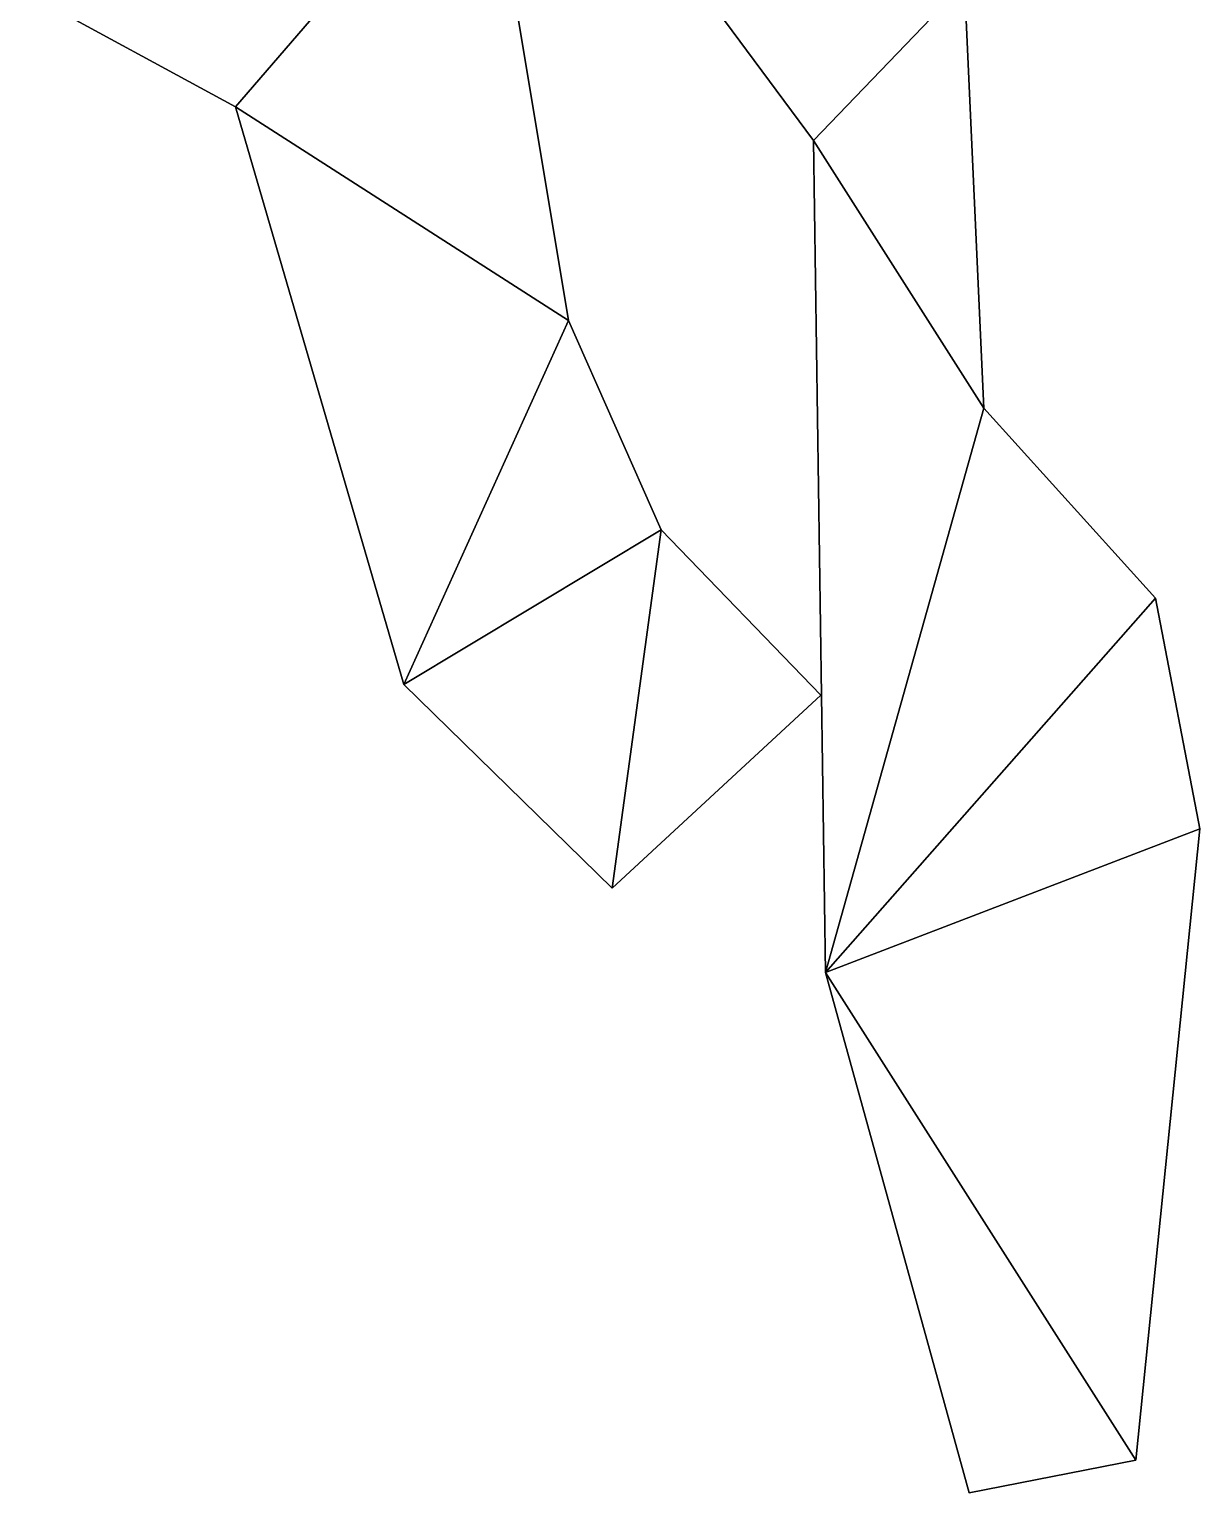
# Model space of a CAD drawing. Extents: x 271818 to 271947, y 5067178 to 5068401.
# Drawn here: x 271883.934 to 271887.243, y 5068150.987 to 5068155.123 of the extents above; entities that cross this region are included whole.
import ezdxf

# ---------------------------------------------------------------- set-up
doc = ezdxf.new("R2010")
doc.units = 0
doc.layers.add('WALLS', color=7, linetype='CONTINUOUS')

msp = doc.modelspace()

# ---------------------------------------------------------------- linework, layer by layer
at = {"layer": 'WALLS'}
for points in [[(271885.334, 5068155.911, 959.089), (271885.334, 5068155.911, 958.415), (271886.151, 5068154.809, 958.701)], [(271886.151, 5068154.809, 958.701), (271885.334, 5068155.911, 958.415), (271886.151, 5068154.809, 955.484)], [(271885.334, 5068155.911, 958.415), (271886.151, 5068154.809, 955.484), (271886.578, 5068155.253, 953.37)], [(271886.578, 5068155.253, 957.155), (271886.151, 5068154.809, 958.701), (271885.334, 5068155.911, 959.089)], [(271885.222, 5068155.721, 976.184), (271883.934, 5068155.221, 976.049), (271884.517, 5068154.904, 976.189)], [(271884.517, 5068154.904, 977.468), (271883.934, 5068155.221, 977.269), (271885.222, 5068155.721, 977.486)], [(271885.222, 5068155.721, 976.184), (271884.517, 5068154.904, 976.189), (271885.458, 5068154.3, 976.427)], [(271885.458, 5068154.3, 977.846), (271884.517, 5068154.904, 977.468), (271885.222, 5068155.721, 977.486)], [(271885.458, 5068154.3, 977.846), (271885.458, 5068154.3, 976.427), (271885.222, 5068155.721, 977.486)], [(271885.222, 5068155.721, 977.486), (271885.458, 5068154.3, 976.427), (271885.222, 5068155.721, 976.184)], [(271886.578, 5068155.253, 953.37), (271886.151, 5068154.809, 955.484), (271886.633, 5068154.052, 956.548)], [(271886.633, 5068154.052, 960.436), (271886.151, 5068154.809, 958.701), (271886.578, 5068155.253, 957.155)], [(271886.633, 5068154.052, 960.436), (271886.633, 5068154.052, 956.548), (271886.578, 5068155.253, 957.155)], [(271886.578, 5068155.253, 957.155), (271886.633, 5068154.052, 956.548), (271886.578, 5068155.253, 953.37)], [(271883.934, 5068155.221, 977.269), (271883.934, 5068155.221, 976.049), (271884.517, 5068154.904, 977.468)], [(271884.517, 5068154.904, 977.468), (271883.934, 5068155.221, 976.049), (271884.517, 5068154.904, 976.189)], [(271884.517, 5068154.904, 977.468), (271884.517, 5068154.904, 976.189), (271884.993, 5068153.271, 978.001)], [(271884.993, 5068153.271, 978.001), (271884.517, 5068154.904, 976.189), (271884.993, 5068153.271, 976.527)], [(271884.517, 5068154.904, 976.189), (271884.993, 5068153.271, 976.527), (271885.458, 5068154.3, 976.427)], [(271885.458, 5068154.3, 977.846), (271884.993, 5068153.271, 978.001), (271884.517, 5068154.904, 977.468)], [(271886.151, 5068154.809, 958.701), (271886.151, 5068154.809, 955.484), (271886.185, 5068152.457, 963.074)], [(271886.185, 5068152.457, 963.074), (271886.151, 5068154.809, 955.484), (271886.185, 5068152.457, 958.832)], [(271886.151, 5068154.809, 955.484), (271886.185, 5068152.457, 958.832), (271886.633, 5068154.052, 956.548)], [(271886.633, 5068154.052, 960.436), (271886.185, 5068152.457, 963.074), (271886.151, 5068154.809, 958.701)], [(271885.458, 5068154.3, 976.427), (271884.993, 5068153.271, 976.527), (271885.72, 5068153.708, 976.562)], [(271885.72, 5068153.708, 978.031), (271884.993, 5068153.271, 978.001), (271885.458, 5068154.3, 977.846)], [(271885.72, 5068153.708, 978.031), (271885.72, 5068153.708, 976.562), (271885.458, 5068154.3, 977.846)], [(271885.458, 5068154.3, 977.846), (271885.72, 5068153.708, 976.562), (271885.458, 5068154.3, 976.427)], [(271886.633, 5068154.052, 956.548), (271886.185, 5068152.457, 958.832), (271887.118, 5068153.515, 957.447)], [(271887.118, 5068153.515, 961.659), (271886.185, 5068152.457, 963.074), (271886.633, 5068154.052, 960.436)], [(271887.118, 5068153.515, 961.659), (271887.118, 5068153.515, 957.447), (271886.633, 5068154.052, 960.436)], [(271886.633, 5068154.052, 960.436), (271887.118, 5068153.515, 957.447), (271886.633, 5068154.052, 956.548)], [(271884.993, 5068153.271, 976.527), (271885.582, 5068152.696, 976.701), (271885.72, 5068153.708, 976.562)], [(271885.72, 5068153.708, 978.031), (271885.582, 5068152.696, 978.222), (271884.993, 5068153.271, 978.001)], [(271885.72, 5068153.708, 976.562), (271885.582, 5068152.696, 976.701), (271886.172, 5068153.241, 976.706)], [(271886.172, 5068153.241, 978.213), (271885.582, 5068152.696, 978.222), (271885.72, 5068153.708, 978.031)], [(271886.172, 5068153.241, 978.213), (271886.172, 5068153.241, 976.706), (271885.72, 5068153.708, 978.031)], [(271885.72, 5068153.708, 978.031), (271886.172, 5068153.241, 976.706), (271885.72, 5068153.708, 976.562)], [(271887.118, 5068153.515, 957.447), (271886.185, 5068152.457, 958.832), (271887.243, 5068152.863, 958.36)], [(271887.243, 5068152.863, 962.727), (271886.185, 5068152.457, 963.074), (271887.118, 5068153.515, 961.659)], [(271887.243, 5068152.863, 962.727), (271887.243, 5068152.863, 958.36), (271887.118, 5068153.515, 961.659)], [(271887.118, 5068153.515, 961.659), (271887.243, 5068152.863, 958.36), (271887.118, 5068153.515, 957.447)], [(271884.993, 5068153.271, 978.001), (271884.993, 5068153.271, 976.527), (271885.582, 5068152.696, 978.222)], [(271885.582, 5068152.696, 978.222), (271884.993, 5068153.271, 976.527), (271885.582, 5068152.696, 976.701)], [(271885.582, 5068152.696, 978.222), (271885.582, 5068152.696, 976.701), (271886.172, 5068153.241, 978.213)], [(271886.172, 5068153.241, 978.213), (271885.582, 5068152.696, 976.701), (271886.172, 5068153.241, 976.706)], [(271887.243, 5068152.863, 958.36), (271886.185, 5068152.457, 958.832), (271887.062, 5068151.079, 960.245)], [(271887.062, 5068151.079, 964.848), (271886.185, 5068152.457, 963.074), (271887.243, 5068152.863, 962.727)], [(271887.062, 5068151.079, 964.848), (271887.062, 5068151.079, 960.245), (271887.243, 5068152.863, 962.727)], [(271887.243, 5068152.863, 962.727), (271887.062, 5068151.079, 960.245), (271887.243, 5068152.863, 958.36)], [(271886.185, 5068152.457, 963.074), (271886.185, 5068152.457, 958.832), (271886.591, 5068150.987, 964.869)], [(271886.591, 5068150.987, 964.869), (271886.185, 5068152.457, 958.832), (271886.591, 5068150.987, 960.303)], [(271886.185, 5068152.457, 958.832), (271886.591, 5068150.987, 960.303), (271887.062, 5068151.079, 960.245)], [(271887.062, 5068151.079, 964.848), (271886.591, 5068150.987, 964.869), (271886.185, 5068152.457, 963.074)], [(271886.591, 5068150.987, 964.869), (271886.591, 5068150.987, 960.303), (271887.062, 5068151.079, 964.848)], [(271887.062, 5068151.079, 964.848), (271886.591, 5068150.987, 960.303), (271887.062, 5068151.079, 960.245)]]:
    msp.add_3dface(points, dxfattribs=at)

doc.saveas('drawing.dxf')
